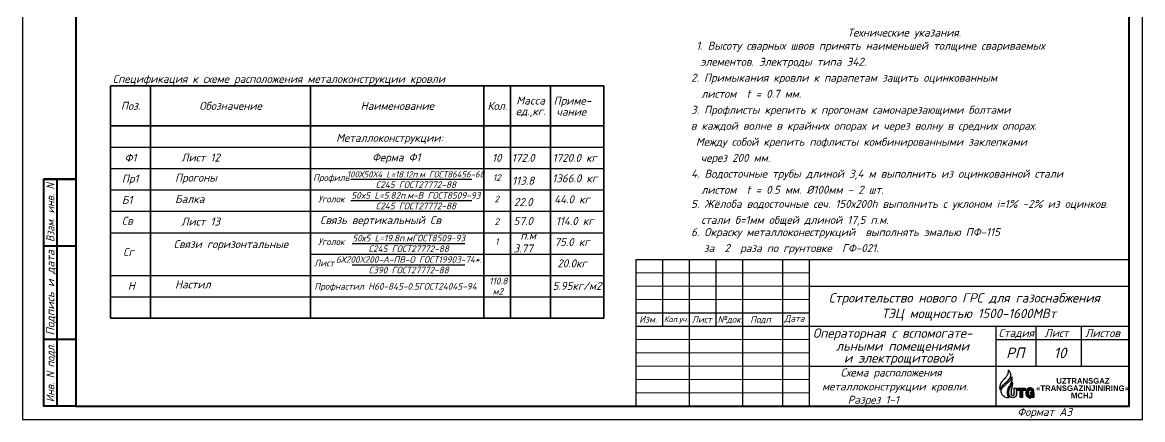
# Model space of a CAD drawing. Extents: x 108150 to 142535, y -18867 to -9422.
# Drawn here: x 138176.3 to 138596.3, y -16848.3 to -16699.6 of the extents above; entities that cross this region are included whole.
import ezdxf
from ezdxf.enums import TextEntityAlignment as Align

# ---------------------------------------------------------------- set-up
doc = ezdxf.new("R2010")
doc.units = 0
doc.header["$MEASUREMENT"] = 0
doc.layers.add('12321', color=7, linetype='Continuous')
doc.layers.add('PDF2_Text', color=5, linetype='Continuous')
for name, color, linetype, lineweight in [('SNOVNOY', 3, 'Continuous', 70), ('Выносные', 8, 'Continuous', 15), ('осн', 3, 'Continuous', 70), ('Текст', 2, 'Continuous', 15)]:
    doc.layers.add(name, color=color, linetype=linetype, lineweight=lineweight)
doc.styles.add('PDF Arial', font='arial.ttf')
doc.styles.add('ГОСТ -3', font='isocpeui.ttf', dxfattribs={"height": 3})
doc.styles.add('ГОСТ2.5', font='isocpeur.ttf', dxfattribs={"oblique": 15, "height": 2.5})
doc.styles.add('ГОСТ3', font='isocpeur.ttf', dxfattribs={"oblique": 15, "height": 3})

msp = doc.modelspace()

# ---------------------------------------------------------------- hatches: boundary and pattern name
at = {"layer": '12321', "lineweight": 25, "ltscale": 2}
h = msp.add_hatch(color=170, dxfattribs=at)
h.dxf.hatch_style = 1
edge = h.paths.add_edge_path()
edge.add_line((138549.0677, -16836.5667), (138548.1125, -16836.5667))
edge.add_line((138548.1125, -16836.5667), (138548.1125, -16838.7818))
edge.add_spline(control_points=[(138548.1125, -16838.7818), (138548.0996, -16838.8928), (138548.0794, -16839.0664), (138547.9137, -16839.2786), (138547.7011, -16839.3199), (138547.4852, -16839.3342), (138547.3294, -16839.2021), (138547.2367, -16839.0142), (138547.1981, -16838.7895), (138547.2024, -16838.4137), (138547.1851, -16837.9475), (138547.2252, -16837.432), (138547.2858, -16836.9256), (138547.4118, -16836.4451), (138547.4809, -16835.8408), (138547.6451, -16835.1804), (138547.6355, -16834.6603), (138547.6304, -16834.3834)], knot_values=[0, 0, 0, 0, 0.32175029, 0.50372886, 0.7413174, 0.93122956, 1.11213119, 1.29654799, 1.53988838, 1.77020295, 2.39711599, 2.90378622, 3.28253457, 3.88886889, 4.35336348, 5.06194669, 5.86905617, 5.86905617, 5.86905617, 5.86905617], degree=3, periodic=0)
edge.add_spline(control_points=[(138547.6304, -16834.3834), (138547.6207, -16834.4046), (138547.5177, -16834.6284), (138547.2721, -16835.1363), (138546.8672, -16835.8724), (138546.4653, -16836.6462), (138546.1182, -16837.4146), (138546.1055, -16837.9521), (138546.099, -16838.2275)], knot_values=[0, 0, 0, 0, 0.06833028, 0.72117683, 1.65163806, 2.52459263, 3.28438922, 4.0823675, 4.0823675, 4.0823675, 4.0823675], degree=3, periodic=0)
edge.add_spline(control_points=[(138546.099, -16838.2275), (138546.1027, -16838.302), (138546.117, -16838.5864), (138546.1732, -16839.0781), (138546.4393, -16839.6813), (138547.0277, -16840.0638), (138547.7016, -16840.1987), (138548.3649, -16840.0737), (138548.8554, -16839.6816), (138549.0378, -16839.1915), (138549.0596, -16838.886), (138549.0677, -16838.7731)], knot_values=[0, 0, 0, 0, 0.2184505, 0.83381126, 1.44661398, 2.07318585, 2.80467327, 3.4162574, 3.99187545, 4.55748986, 4.88904194, 4.88904194, 4.88904194, 4.88904194], degree=3, periodic=0)
edge.add_line((138549.0677, -16838.7731), (138549.0677, -16836.5667))
h = msp.add_hatch(color=170, dxfattribs=at)
h.dxf.hatch_style = 1
h.paths.add_polyline_path([(138551.3768, -16837.4906), (138552.269, -16837.4906), (138552.269, -16836.5667), (138549.5657, -16836.5667), (138549.5657, -16837.4906), (138550.4047, -16837.4906), (138550.4047, -16840.0477), (138551.3768, -16840.0477)])
h = msp.add_hatch(color=170, dxfattribs=at)
h.dxf.hatch_style = 1
edge = h.paths.add_edge_path()
edge.add_spline(control_points=[(138555.5558, -16837.7794), (138555.5518, -16837.6935), (138555.5436, -16837.5146), (138555.464, -16837.2443), (138555.3229, -16836.9938), (138555.1528, -16836.8301), (138554.9883, -16836.7138), (138554.8424, -16836.6181), (138554.6401, -16836.5621), (138554.4171, -16836.5021), (138554.1085, -16836.5039), (138553.7209, -16836.4868), (138553.2637, -16836.6508), (138552.9206, -16837.0498), (138552.7012, -16837.5077), (138552.5873, -16838.1072), (138552.5683, -16838.66), (138552.6939, -16839.1596), (138552.9015, -16839.497), (138553.1459, -16839.8775), (138553.5178, -16840.0707), (138553.8389, -16840.1614), (138554.0751, -16840.1896), (138554.3127, -16840.1729), (138554.5284, -16840.0883), (138554.7067, -16839.9715), (138554.8286, -16839.892), (138554.8783, -16839.8595)], knot_values=[0, 0, 0, 0, 0.25111067, 0.5227896, 0.81665353, 1.0828984, 1.20521301, 1.40771753, 1.58789185, 1.81639069, 2.08087123, 2.48608788, 2.94981708, 3.44112246, 3.985778, 4.42046793, 5.22027539, 5.58514014, 5.90745935, 6.37746939, 6.88525477, 7.08490717, 7.35582828, 7.57743803, 7.77434882, 8.02634128, 8.20040993, 8.20040993, 8.20040993, 8.20040993], degree=3, periodic=0)
edge.add_line((138554.8783, -16839.8595), (138554.8783, -16840.0407))
edge.add_line((138554.8783, -16840.0407), (138555.6031, -16840.0407))
edge.add_line((138555.6031, -16840.0407), (138555.6031, -16838.1942))
edge.add_line((138555.6031, -16838.1942), (138554.2983, -16838.1942))
edge.add_line((138554.2983, -16838.1942), (138554.2983, -16838.8632))
edge.add_line((138554.2983, -16838.8632), (138554.7029, -16838.8632))
edge.add_spline(control_points=[(138554.7029, -16838.8632), (138554.7073, -16838.9276), (138554.7159, -16839.0561), (138554.6097, -16839.2201), (138554.4314, -16839.3347), (138554.2137, -16839.3274), (138553.9608, -16839.3339), (138553.7201, -16839.1801), (138553.5966, -16838.8892), (138553.5474, -16838.5619), (138553.561, -16838.2051), (138553.5608, -16837.8913), (138553.6048, -16837.624), (138553.7308, -16837.4216), (138553.9649, -16837.2958), (138554.2341, -16837.2903), (138554.4782, -16837.3993), (138554.6423, -16837.5755), (138554.6456, -16837.723), (138554.6468, -16837.7794)], knot_values=[0, 0, 0, 0, 0.18476977, 0.36821541, 0.54027769, 0.78268383, 0.98616211, 1.27703997, 1.54700192, 1.88874392, 2.2406241, 2.58982635, 2.80813824, 3.0254609, 3.2613069, 3.55693344, 3.77661183, 4.03780399, 4.19947695, 4.19947695, 4.19947695, 4.19947695], degree=3, periodic=0)
edge.add_line((138554.6468, -16837.7794), (138555.5558, -16837.7794))

# ---------------------------------------------------------------- linework, layer by layer
at = {"color": 251, "lineweight": 35}
for p, q in [((138209.3964, -16723.334, -754.4947), (138209.3964, -16738.334, -754.4947)), ((138209.3964, -16723.334, -754.4947), (138394.3964, -16723.334, -754.4947)), ((138224.3964, -16723.334, -754.4947), (138224.3964, -16810.334, -754.4947)), ((138284.3964, -16723.334, -754.4947), (138284.3964, -16810.334, -754.4947)), ((138349.3964, -16723.334, -754.4947), (138349.3964, -16810.334, -754.4947)), ((138359.3964, -16723.334, -754.4947), (138359.3964, -16810.334, -754.4947)), ((138374.3964, -16723.334, -754.4947), (138374.3964, -16810.334, -754.4947)), ((138394.3964, -16723.334, -754.4947), (138394.3964, -16738.334, -754.4947)), ((138394.3964, -16723.334, -754.4947), (138394.3964, -16810.334, -754.4947)), ((138209.3964, -16738.334, -754.4947), (138209.3964, -16810.334, -754.4947)), ((138209.3964, -16738.334, -754.4947), (138394.3964, -16738.334, -754.4947)), ((138209.3964, -16810.334, -754.4947), (138394.3964, -16810.334, -754.4947))]:
    msp.add_line(p, q, dxfattribs=at)
at = {"color": 7, "lineweight": 25}
for p, q in [((138209.3964, -16746.334, -754.4947), (138224.3964, -16746.334, -754.4947)), ((138224.3964, -16746.334, -754.4947), (138394.3964, -16746.334, -754.4947)), ((138209.3964, -16754.334, -754.4947), (138394.3964, -16754.334, -754.4947)), ((138209.3964, -16754.334, -754.4947), (138394.3964, -16754.334, -754.4947)), ((138209.3964, -16754.334, -754.4947), (138394.3964, -16754.334, -754.4947)), ((138209.3964, -16754.334, -754.4947), (138394.3964, -16754.334, -754.4947)), ((138209.3964, -16762.334, -754.4947), (138394.3964, -16762.334, -754.4947)), ((138299.4971, -16766.334, -754.4947), (138344.8869, -16766.334, -754.4947)), ((138209.3964, -16770.334, -754.4947), (138224.3964, -16770.334, -754.4947)), ((138224.3964, -16770.334, -754.4947), (138394.3964, -16770.334, -754.4947)), ((138224.3964, -16770.334, -754.4947), (138394.3964, -16770.334, -754.4947)), ((138209.3964, -16778.334, -754.4947), (138224.3964, -16778.334, -754.4947)), ((138209.3964, -16778.334, -754.4947), (138394.3964, -16778.334, -754.4947)), ((138209.3964, -16778.334, -754.4947), (138394.3964, -16778.334, -754.4947)), ((138224.3964, -16778.334, -754.4947), (138394.3964, -16778.334, -754.4947)), ((138300.0037, -16782.334, -754.4947), (138342.2037, -16782.334, -754.4947)), ((138284.3964, -16786.334, -754.4947), (138394.3964, -16786.334, -754.4947)), ((138300.0037, -16790.334, -754.4947), (138342.2037, -16790.334, -754.4947)), ((138209.3964, -16794.334, -754.4947), (138394.3964, -16794.334, -754.4947)), ((138209.3964, -16802.334, -754.4947), (138394.3964, -16802.334, -754.4947))]:
    msp.add_line(p, q, dxfattribs=at)
at = {"color": 7, "lineweight": 40}
for p, q in [((138184.3475, -16843.334, -754.4947), (138184.3475, -16758.334, -754.4947)), ((138196.3475, -16758.334, -754.4947), (138184.3475, -16758.334, -754.4947)), ((138189.3475, -16843.334, -754.4947), (138189.3475, -16758.334, -754.4947)), ((138196.3475, -16783.334, -754.4947), (138184.3475, -16783.334, -754.4947)), ((138196.3475, -16818.334, -754.4947), (138184.3475, -16818.334, -754.4947)), ((138196.3475, -16843.334, -754.4947), (138184.3475, -16843.334, -754.4947))]:
    msp.add_line(p, q, dxfattribs=at)
at = {"color": 7, "linetype": 'Continuous', "lineweight": 25}
msp.add_line((138299.4971, -16758.334, -754.4947), (138344.8869, -16758.334, -754.4947), dxfattribs=at)
at = {"color": 7, "lineweight": 30, "ltscale": 100}
for p, q in [((138406.3475, -16788.334, -754.4947), (138591.3475, -16788.334, -754.4947)), ((138406.3475, -16788.334, -754.4947), (138406.3475, -16843.334, -754.4947)), ((138416.3475, -16788.334, -754.4947), (138416.3475, -16813.334, -754.4947)), ((138426.3475, -16788.334, -754.4947), (138426.3475, -16843.334, -754.4947)), ((138436.3475, -16788.334, -754.4947), (138436.3475, -16813.334, -754.4947)), ((138446.3475, -16788.334, -754.4947), (138446.3475, -16843.334, -754.4947)), ((138461.3475, -16788.334, -754.4947), (138461.3475, -16843.334, -754.4947)), ((138471.3475, -16788.334, -754.4947), (138471.3475, -16843.334, -754.4947)), ((138471.3475, -16798.334, -754.4947), (138591.3475, -16798.334, -754.4947)), ((138406.3475, -16808.334, -754.4947), (138471.3475, -16808.334, -754.4947)), ((138406.3475, -16813.334, -754.4947), (138471.3475, -16813.334, -754.4947)), ((138471.3475, -16813.334, -754.4947), (138591.3475, -16813.334, -754.4947)), ((138541.3475, -16813.334, -754.4947), (138541.3475, -16843.334, -754.4947)), ((138556.3475, -16813.334, -754.4947), (138556.3475, -16828.334, -754.4947)), ((138573.3475, -16813.334, -754.4947), (138573.3475, -16828.334, -754.4947)), ((138541.3475, -16818.334, -754.4947), (138591.3475, -16818.334, -754.4947)), ((138471.3475, -16828.334, -754.4947), (138591.3475, -16828.334, -754.4947))]:
    msp.add_line(p, q, dxfattribs=at)
at = {"color": 7, "lineweight": 25, "elevation": -754.4947}
msp.add_lwpolyline([(138176.3475, -16848.334), (138596.3475, -16848.334), (138596.3475, -16551.334), (138176.3475, -16551.334)], close=True, dxfattribs=at)
at = {"color": 7, "lineweight": 40, "elevation": -754.4947}
for points in [[(138196.3475, -16843.334), (138591.3475, -16843.334), (138591.3475, -16556.334), (138196.3475, -16556.334)], [(138196.3475, -16843.334), (138184.3475, -16843.334), (138184.3475, -16758.334), (138196.3475, -16758.334)]]:
    msp.add_lwpolyline(points, close=True, dxfattribs=at)
at = {"layer": '12321', "color": 170, "lineweight": 25, "ltscale": 2}
for p, q in [((138548.1125, -16836.5667, -754.4947), (138549.0677, -16836.5667, -754.4947)), ((138548.1125, -16836.5667, -754.4947), (138548.1125, -16838.7818, -754.4947)), ((138549.0677, -16836.5667, -754.4947), (138549.0677, -16838.7731, -754.4947)), ((138549.5657, -16836.5667, -754.4947), (138552.269, -16836.5667, -754.4947)), ((138549.5657, -16836.5667, -754.4947), (138549.5657, -16837.4906, -754.4947)), ((138550.4047, -16837.4906, -754.4947), (138549.5657, -16837.4906, -754.4947)), ((138550.4047, -16840.0477, -754.4947), (138550.4047, -16837.4906, -754.4947)), ((138552.269, -16837.4906, -754.4947), (138551.3768, -16837.4906, -754.4947)), ((138551.3768, -16837.4906, -754.4947), (138551.3768, -16840.0477, -754.4947)), ((138552.269, -16836.5667, -754.4947), (138552.269, -16837.4906, -754.4947)), ((138555.5558, -16837.7794, -754.4947), (138554.6468, -16837.7794, -754.4947)), ((138551.3768, -16840.0477, -754.4947), (138550.4047, -16840.0477, -754.4947)), ((138554.2983, -16838.1942, -754.4947), (138555.6031, -16838.1942, -754.4947)), ((138554.2983, -16838.1942, -754.4947), (138554.2983, -16838.8632, -754.4947)), ((138554.2983, -16838.8632, -754.4947), (138554.7029, -16838.8632, -754.4947)), ((138554.8783, -16840.0407, -754.4947), (138554.8783, -16839.8595, -754.4947)), ((138555.6031, -16840.0407, -754.4947), (138554.8783, -16840.0407, -754.4947)), ((138555.6031, -16838.1942, -754.4947), (138555.6031, -16840.0407, -754.4947))]:
    msp.add_line(p, q, dxfattribs=at)
at = {"layer": '12321', "color": 150, "lineweight": 25, "ltscale": 2}
for points in [[(138542.9472, -16837.2282, -754.4947), (138542.8814, -16836.4745, -754.4947), (138543.003, -16835.6167, -754.4947), (138543.1517, -16834.9885, -754.4947), (138543.6248, -16834.2455, -754.4947), (138544.4633, -16833.2099, -754.4947), (138545.0311, -16832.5539, -754.4947), (138545.3825, -16832.1148, -754.4947), (138545.619, -16831.7636, -754.4947), (138545.9135, -16831.1127, -754.4947), (138545.9937, -16830.8002, -754.4947), (138546.0522, -16830.3484, -754.4947), (138546.0571, -16830.0056, -754.4947), (138546.0433, -16829.822, -754.4947)], [(138542.9472, -16837.2282, -754.4947), (138543.1165, -16836.5979, -754.4947), (138543.4339, -16836.0987, -754.4947), (138543.9756, -16835.4727, -754.4947), (138544.8173, -16834.6584, -754.4947), (138545.3791, -16834.1578, -754.4947), (138545.9747, -16833.6369, -754.4947), (138546.4954, -16833.0332, -754.4947), (138546.767, -16832.4451, -754.4947), (138546.8836, -16832.0595, -754.4947), (138546.906, -16831.2823, -754.4947), (138546.7196, -16830.7212, -754.4947), (138546.4398, -16830.2512, -754.4947), (138546.1794, -16829.9814, -754.4947), (138546.0433, -16829.822, -754.4947)]]:
    msp.add_spline(points, degree=3, dxfattribs=at)
at = {"layer": '12321', "color": 82, "lineweight": 25, "ltscale": 2, "true_color": 0x41c20a}
for points in [[(138546.3352, -16840.1394, -754.4947), (138545.4767, -16840.1426, -754.4947), (138544.7177, -16839.9012, -754.4947), (138544.1166, -16839.4906, -754.4947), (138543.6372, -16838.8846, -754.4947), (138543.5396, -16838.7026, -754.4947), (138543.3363, -16838.1054, -754.4947), (138543.3114, -16837.504, -754.4947), (138543.4384, -16837.0386, -754.4947), (138543.932, -16836.2593, -754.4947), (138544.6644, -16835.5437, -754.4947), (138545.617, -16834.6626, -754.4947), (138546.4337, -16833.9594, -754.4947), (138546.7763, -16833.5632, -754.4947), (138547.1714, -16832.9475, -754.4947), (138547.2818, -16832.6263, -754.4947), (138547.3454, -16832.3281, -754.4947)], [(138546.3352, -16840.1394, -754.4947), (138545.854, -16839.333, -754.4947), (138545.7048, -16838.703, -754.4947), (138545.7386, -16837.7339, -754.4947), (138545.901, -16836.9819, -754.4947), (138546.1185, -16836.3653, -754.4947), (138546.6601, -16835.4087, -754.4947), (138546.9522, -16834.8599, -754.4947), (138547.2691, -16834.1884, -754.4947), (138547.3703, -16833.8046, -754.4947), (138547.4307, -16833.335, -754.4947), (138547.4546, -16832.93, -754.4947), (138547.4271, -16832.6037, -754.4947), (138547.3454, -16832.3281, -754.4947)]]:
    msp.add_spline(points, degree=3, dxfattribs=at)
at = {"layer": '12321', "color": 170, "lineweight": 25, "ltscale": 2}
for points in [[(138546.099, -16838.2275, -754.4947), (138546.1736, -16837.4132, -754.4947), (138546.4541, -16836.687, -754.4947), (138546.8616, -16835.8907, -754.4947), (138547.309, -16835.0488, -754.4947), (138547.6011, -16834.447, -754.4947), (138547.6304, -16834.3834, -754.4947)], [(138548.1125, -16838.7818, -754.4947), (138548.0361, -16839.1026, -754.4947), (138547.9163, -16839.2454, -754.4947), (138547.6837, -16839.3173, -754.4947), (138547.4893, -16839.309, -754.4947), (138547.3419, -16839.1966, -754.4947), (138547.2531, -16839.0298, -754.4947), (138547.2052, -16838.7851, -754.4947), (138547.1998, -16838.5491, -754.4947), (138547.1972, -16837.9068, -754.4947), (138547.2327, -16837.3888, -754.4947), (138547.2833, -16837.004, -754.4947), (138547.4076, -16836.3953, -754.4947), (138547.4795, -16835.9248, -754.4947), (138547.6073, -16835.2101, -754.4947), (138547.6304, -16834.3834, -754.4947)], [(138555.5558, -16837.7794, -754.4947), (138555.534, -16837.523, -754.4947), (138555.4567, -16837.2556, -754.4947), (138555.3059, -16836.9949, -754.4947), (138555.1116, -16836.8034, -754.4947), (138555.0101, -16836.7299, -754.4947), (138554.8315, -16836.6244, -754.4947), (138554.6561, -16836.5667, -754.4947), (138554.4277, -16836.5149, -754.4947), (138554.157, -16836.5018, -754.4947), (138553.742, -16836.5133, -754.4947), (138553.2971, -16836.6803, -754.4947), (138552.9514, -16837.0462, -754.4947), (138552.7106, -16837.5497, -754.4947), (138552.6187, -16837.9855, -754.4947), (138552.6161, -16838.805, -754.4947), (138552.7159, -16839.1653, -754.4947), (138552.8761, -16839.4541, -754.4947), (138553.1677, -16839.8374, -754.4947), (138553.6196, -16840.0953, -754.4947), (138553.8166, -16840.1504, -754.4947), (138554.0925, -16840.1819, -754.4947), (138554.3185, -16840.1603, -754.4947), (138554.5076, -16840.0899, -754.4947), (138554.729, -16839.957, -754.4947), (138554.8783, -16839.8595, -754.4947)], [(138554.6468, -16837.7794, -754.4947), (138554.6278, -16837.6148, -754.4947), (138554.4592, -16837.4069, -754.4947), (138554.2538, -16837.3148, -754.4947), (138553.951, -16837.3227, -754.4947), (138553.7404, -16837.4411, -754.4947), (138553.6192, -16837.628, -754.4947), (138553.5729, -16837.8468, -754.4947), (138553.5587, -16838.2043, -754.4947), (138553.5587, -16838.5649, -754.4947), (138553.6166, -16838.9102, -754.4947), (138553.7404, -16839.1576, -754.4947), (138553.9932, -16839.3155, -754.4947), (138554.2012, -16839.3296, -754.4947), (138554.4485, -16839.3067, -754.4947), (138554.5979, -16839.213, -754.4947), (138554.6955, -16839.0524, -754.4947), (138554.7029, -16838.8632, -754.4947)], [(138549.0677, -16838.7731, -754.4947), (138549.0313, -16839.1109, -754.4947), (138548.8129, -16839.6477, -754.4947), (138548.3566, -16840.0214, -754.4947), (138547.744, -16840.1537, -754.4947), (138547.009, -16840.0071, -754.4947), (138546.4843, -16839.6371, -754.4947), (138546.2055, -16839.0745, -754.4947), (138546.1114, -16838.451, -754.4947), (138546.099, -16838.2275, -754.4947)]]:
    msp.add_spline(points, degree=3, dxfattribs=at)
at = {"layer": 'Выносные', "color": 7}
for p, q in [((138406.3475, -16793.334, -754.4947), (138471.3475, -16793.334, -754.4947)), ((138406.3475, -16798.334, -754.4947), (138471.3475, -16798.334, -754.4947)), ((138406.3475, -16803.334, -754.4947), (138471.3475, -16803.334, -754.4947)), ((138406.3475, -16818.334, -754.4947), (138471.3475, -16818.334, -754.4947)), ((138406.3475, -16823.334, -754.4947), (138471.3475, -16823.334, -754.4947)), ((138406.3475, -16828.334, -754.4947), (138471.3475, -16828.334, -754.4947)), ((138406.3475, -16833.334, -754.4947), (138471.3475, -16833.334, -754.4947)), ((138406.3475, -16838.334, -754.4947), (138471.3475, -16838.334, -754.4947))]:
    msp.add_line(p, q, dxfattribs=at)

# ---------------------------------------------------------------- texts
at = {"color": 7, "style": 'ГОСТ -3'}
for s, p in [('Технические указания.', (138506.9836, -16703.3849, -754.4947)), ('1. Высоту сварных швов принять наименьшей толщине свариваемых ', (138495.2837, -16708.3055, -754.4947)), (' элементов. Электроды типа Э42.', (138460.6507, -16714.3055, -754.4947)), ('10', (138354.1925, -16750.3046, -754.4947)), ('172.0', (138364.1137, -16750.3046, -754.4947)), ('1720.0 кг', (138383.4134, -16750.3046, -754.4947)), ('113.8', (138364.1137, -16758.8607, -754.4947)), ('1366.0 кг', (138383.4134, -16757.9685, -754.4947)), ('22.0', (138364.1137, -16766.8607, -754.4947)), ('44.0 кг', (138382.403, -16765.8243, -754.4947)), ('57.0', (138364.1137, -16773.9685, -754.4947)), ('114.0 кг', (138383.4134, -16773.9685, -754.4947)), ('п.м', (138365.9833, -16779.4089, -754.4947)), ('3.77', (138364.1137, -16784.2191, -754.4947)), ('75.0 кг', (138382.403, -16781.8243, -754.4947)), ('20.0кг', (138382.403, -16789.8243, -754.4947))]:
    msp.add_text(s, height=3, dxfattribs=at).set_placement(p, align=Align.MIDDLE_CENTER)
at = {"color": 7, "linetype": 'Continuous', "lineweight": 25, "style": 'ГОСТ -3'}
msp.add_text('Спецификация к схеме расположения металоконструкции кровли', height=3, dxfattribs=at).set_placement((138210.2384, -16722.233, -754.4947))
at = {"color": 7, "style": 'ГОСТ -3'}
for s, p in [('2. Примыкания кровли к парапетам защить оцинкованным ', (138427.0507, -16721.8055, -754.4947)), ('  листом  t = 0.7 мм.', (138427.0507, -16727.8055, -754.4947)), ('3. Профлисты крепить к прогонам самонарезающими болтами ', (138427.0507, -16733.8055, -754.4947)), ('в каждой волне в крайних опорах и через волну в средних опорах.', (138426.9473, -16739.8055, -754.4947)), (' Между собой крепить пофлисты комбинированными заклепками', (138426.9473, -16745.8055, -754.4947)), ('  через 200 мм.', (138426.844, -16751.8055, -754.4947)), ('4. Водосточные трубы длиной 3,4 м выполнить из оцинкованной стали', (138427.0507, -16757.7563, -754.4947)), ('  листом  t = 0.5 мм. %%C100мм - 2 шт.', (138427.0507, -16763.7563, -754.4947)), ('5. Жёлоба водосточные сеч. 150х200h выполнить с уклоном i=1%%% -2%%% из оцинков.', (138427.0507, -16769.0483, -754.4947)), ('  стали б=1мм общей длиной 17,5 п.м.', (138427.0507, -16775.0483, -754.4947)), ('6. Окраску металлоконеструкций  выполнять эмалью ПФ-115 ', (138427.0507, -16779.6191, -754.4947)), ('за  2  раза по грунтовке  ГФ-021.', (138431.8394, -16785.6191, -754.4947))]:
    msp.add_text(s, height=3, dxfattribs=at).set_placement(p)
at = {"color": 7, "lineweight": 25, "style": 'ГОСТ -3'}
for s, height, p in [('Macca', 3, (138366.8964, -16728.834, -754.4947)), ('Приме-', 3, (138382.5523, -16728.9025, -754.4947)), ('Поз.', 3, (138216.8964, -16730.834, -754.4947)), ('Обозначение', 3, (138254.3964, -16730.834, -754.4947)), ('Наименование', 3, (138316.8964, -16730.834, -754.4947)), ('Кол.', 3, (138354.3964, -16730.834, -754.4947)), ('ед.,кг.', 3, (138366.8964, -16732.834, -754.4947)), ('чание', 3, (138382.1428, -16733.0396, -754.4947)), ('Металлоконструкции:', 3, (138314.0468, -16742.818, -754.4947)), ('12', 2.5, (138354.1925, -16757.7353, -754.4947)), ('Уголок', 2.5, (138292.1497, -16765.7092, -754.4947)), ('50x5 L=5.82п.м-В ГОСТ8509-93', 2.5, (138323.8571, -16764.3771, -754.4947)), ('2', 2.5, (138354.1925, -16765.7353, -754.4947)), ('С245 ГОСТ27772-88', 2.5, (138323.8571, -16768.35, -754.4947)), ('2', 2.5, (138354.1925, -16774.2185, -754.4947)), ('Уголок', 2.5, (138292.1497, -16781.7092, -754.4947)), ('50х5 L=19.8п.мГОСТ8509-93', 2.5, (138321.174, -16780.3771, -754.4947)), ('С245 ГОСТ27772-88', 2.5, (138321.174, -16784.35, -754.4947)), ('1', 2.5, (138354.1925, -16781.7353, -754.4947)), ('6Х200Х200-А-ПВ-О ГОСТ19903-74*.', 2.5, (138321.174, -16788.3771, -754.4947)), ('Лист', 2.5, (138289.4767, -16789.7092, -754.4947)), ('С390 ГОСТ27772-88', 2.5, (138321.174, -16792.35, -754.4947)), ('Профнастил Н60-845-0.5ГОСТ24045-94', 2.5, (138316.2251, -16798.4303, -754.4947))]:
    msp.add_text(s, height=height, dxfattribs=at).set_placement(p, align=Align.MIDDLE_CENTER)
at = {"color": 7, "lineweight": -3, "style": 'ГОСТ -3'}
for s, p in [('Ф1', (138214.6387, -16751.8046, -754.4947)), ('Лист 12', (138235.9073, -16751.6751, -754.4947)), ('Ферма Ф1', (138307.4535, -16751.6229, -754.4947)), ('Пр1', (138213.637, -16759.5787, -754.4947)), ('Прогоны', (138233.5748, -16759.2195, -754.4947)), ('Б1', (138213.637, -16767.5787, -754.4947)), ('Балка', (138233.5748, -16767.2195, -754.4947)), ('Лист 13', (138235.9073, -16775.6751, -754.4947)), (' Связь вертикальный Св', (138286.0806, -16775.1012, -754.4947)), ('Связи горизонтальные', (138233.0634, -16784.1132, -754.4947)), ('Настил', (138233.5748, -16799.2195, -754.4947))]:
    msp.add_text(s, height=3, dxfattribs=at).set_placement(p)
at = {"color": 7, "linetype": 'Continuous', "lineweight": 25, "style": 'ГОСТ -3'}
for s, height, p in [('Профиль', 2.5, (138292.1497, -16757.7092, -754.4947)), ('100Х50Х4 L=18.12п.м ГОСТ86456-68', 2.375, (138323.7739, -16756.475, -754.4947)), ('С245 ГОСТ27772-88', 2.5, (138323.8571, -16760.35, -754.4947))]:
    msp.add_text(s, height=height, dxfattribs=at).set_placement(p, align=Align.MIDDLE_CENTER)
at = {"color": 7, "lineweight": 40, "style": 'ГОСТ3', "oblique": 15}
for s, width, p, p2 in [('Взам. инв. N', 0.946237, (138188.3475, -16781.834, -754.4947), (138188.3475, -16759.834, -754.4947)), ('Подпись и дата', 1.066667, (138188.3475, -16816.834, -754.4947), (138188.3475, -16784.834, -754.4947)), ('Инв. N подл.', 0.964912, (138188.3475, -16841.834, -754.4947), (138188.3475, -16819.834, -754.4947))]:
    msp.add_text(s, height=3, rotation=90, dxfattribs=dict(at, width=width)).set_placement(p, p2, align=Align.FIT)
at = {"color": 7, "lineweight": -3, "style": 'ГОСТ -3'}
for s, p in [('Св', (138215.6822, -16773.8701, -754.4947)), ('Сг', (138216.1048, -16785.549, -754.4947)), ('Н', (138217.1836, -16798.282, -754.4947))]:
    msp.add_text(s, height=3, dxfattribs=at).set_placement(p, align=Align.MIDDLE)
at = {"color": 7, "lineweight": 25, "style": 'ГОСТ -3'}
for s, p in [('110.8', (138354.773, -16796.4441, -754.4947)), ('м2', (138354.6179, -16800.3299, -754.4947))]:
    msp.add_text(s, height=2.5, dxfattribs=at).set_placement(p, align=Align.MIDDLE)
at = {"color": 7, "style": 'ГОСТ -3'}
msp.add_text('5.95кг/м2', height=3, dxfattribs=at).set_placement((138384.2889, -16798.2647, -754.4947), align=Align.MIDDLE)
at = {"color": 7, "lineweight": 25, "style": 'ГОСТ -3'}
for s, p in [('Схема расположения', (138483.107, -16832.2095, -754.4947)), (' металлоконструкции кровли.', (138474.2651, -16837.4332, -754.4947)), ('Разрез 1-1 ', (138485.7932, -16842.4332, -754.4947))]:
    msp.add_text(s, height=3, dxfattribs=at).set_placement(p)
at = {"layer": 'PDF2_Text', "lineweight": 25, "char_height": 2.07708, "attachment_point": 7, "style": 'PDF Arial'}
for s, insert in [('{\\fArial|b1|i0|c204|p34;UZTRANSGAZ}', (138563.996, -16834.9105, -754.4947)), ('{\\fArial|b1|i0|c204|p34;«TRANSGAZINJINIRING»}', (138556.3977, -16837.6662, -754.4947)), ('{\\fArial|b1|i0|c204|p34;MCHJ}', (138569.4953, -16840.4219, -754.4947))]:
    msp.add_mtext(s, dxfattribs=dict(at, insert=insert))
at = {"layer": 'SNOVNOY', "color": 3, "insert": (138478.5816, -16800.994, -754.4947), "char_height": 3.5, "width": 108.046652, "attachment_point": 1}
msp.add_mtext('\\pi0.10079;{\\fISOCPEUR|b0|i1|c204|p34;Строительство нового ГРС для газоснабжения \\P\\pi19.88905;ТЭЦ мощностью 1500-1600МВт}', dxfattribs=at)
at = {"layer": 'осн', "color": 2, "attachment_point": 1}
for s, insert, char_height, width in [('{\\fISOCPEUR|b0|i1|c204|p34;\\H1.167x;\\W1;Изм.}', (138407.6125, -16809.5595, -754.4947), 2.1384, 8.867642), ('{\\fISOCPEUR|b0|i1|c204|p34;\\H1.167x;\\W1;Кол.уч.}', (138416.8969, -16809.6486, -754.4947), 1.828332, 10.067026), ('{\\fISOCPEUR|b0|i1|c204|p34;\\H1.167x;\\W1;Лист}', (138427.3447, -16809.5595, -754.4947), 2.1384, 8.967948), ('{\\fISOCPEUR|b0|i1|c204|p34;\\H1.167x;\\W1;№док.}', (138436.9925, -16809.5595, -754.4947), 2.1384, 10.82739), ('{\\fISOCPEUR|b0|i1|c204|p34;\\H1.167x;\\W1;Подп.}', (138449.2339, -16809.5595, -754.4947), 2.1384, 12.497236), ('{\\fISOCPEUR|b0|i1|c204|p34;\\H1.167x;\\W1;Дата}', (138462.0499, -16809.1902, -754.4947), 2.1384, 12.787965), ('{\\fISOCPEUR|b0|i1|c204|p34;\\W1;Стадия}', (138542.3593, -16814.4084, -754.4947), 3, 14.081712), ('{\\fISOCPEUR|b0|i1|c204|p34;\\W1;Лист}', (138559.5834, -16814.4084, -754.4947), 3, 14.081712), ('{\\fISOCPEUR|b0|i1|c204|p34;\\W1;Листов}', (138574.8259, -16814.4084, -754.4947), 3, 14.081712)]:
    msp.add_mtext(s, dxfattribs=dict(at, insert=insert, char_height=char_height, width=width))
at = {"layer": 'Текст', "color": 2, "attachment_point": 1, "style": 'ГОСТ2.5'}
for s, insert, char_height, width in [('Операторная с вспомогате-', (138472.7166, -16814.2008, -754.4947), 3.5, 68.50384), ('льными помещениями ', (138481.3913, -16819.0285, -754.4947), 3.5, 68.875124), ('и электрощитовой', (138484.3575, -16823.5111, -754.4947), 3.5, 68.800878), ('РП', (138545.1686, -16821.3606, -754.4947), 4, 8.161037), ('10', (138563.0038, -16821.3606, -754.4947), 4, 8.161037)]:
    msp.add_mtext(s, dxfattribs=dict(at, insert=insert, char_height=char_height, width=width))
at = {"layer": 'Текст', "color": 7, "insert": (138549.3665, -16843.9728, -754.4947), "char_height": 3, "width": 33.544274, "attachment_point": 1, "style": 'ГОСТ2.5'}
msp.add_mtext('Формат А3', dxfattribs=at)

doc.saveas('drawing.dxf')
